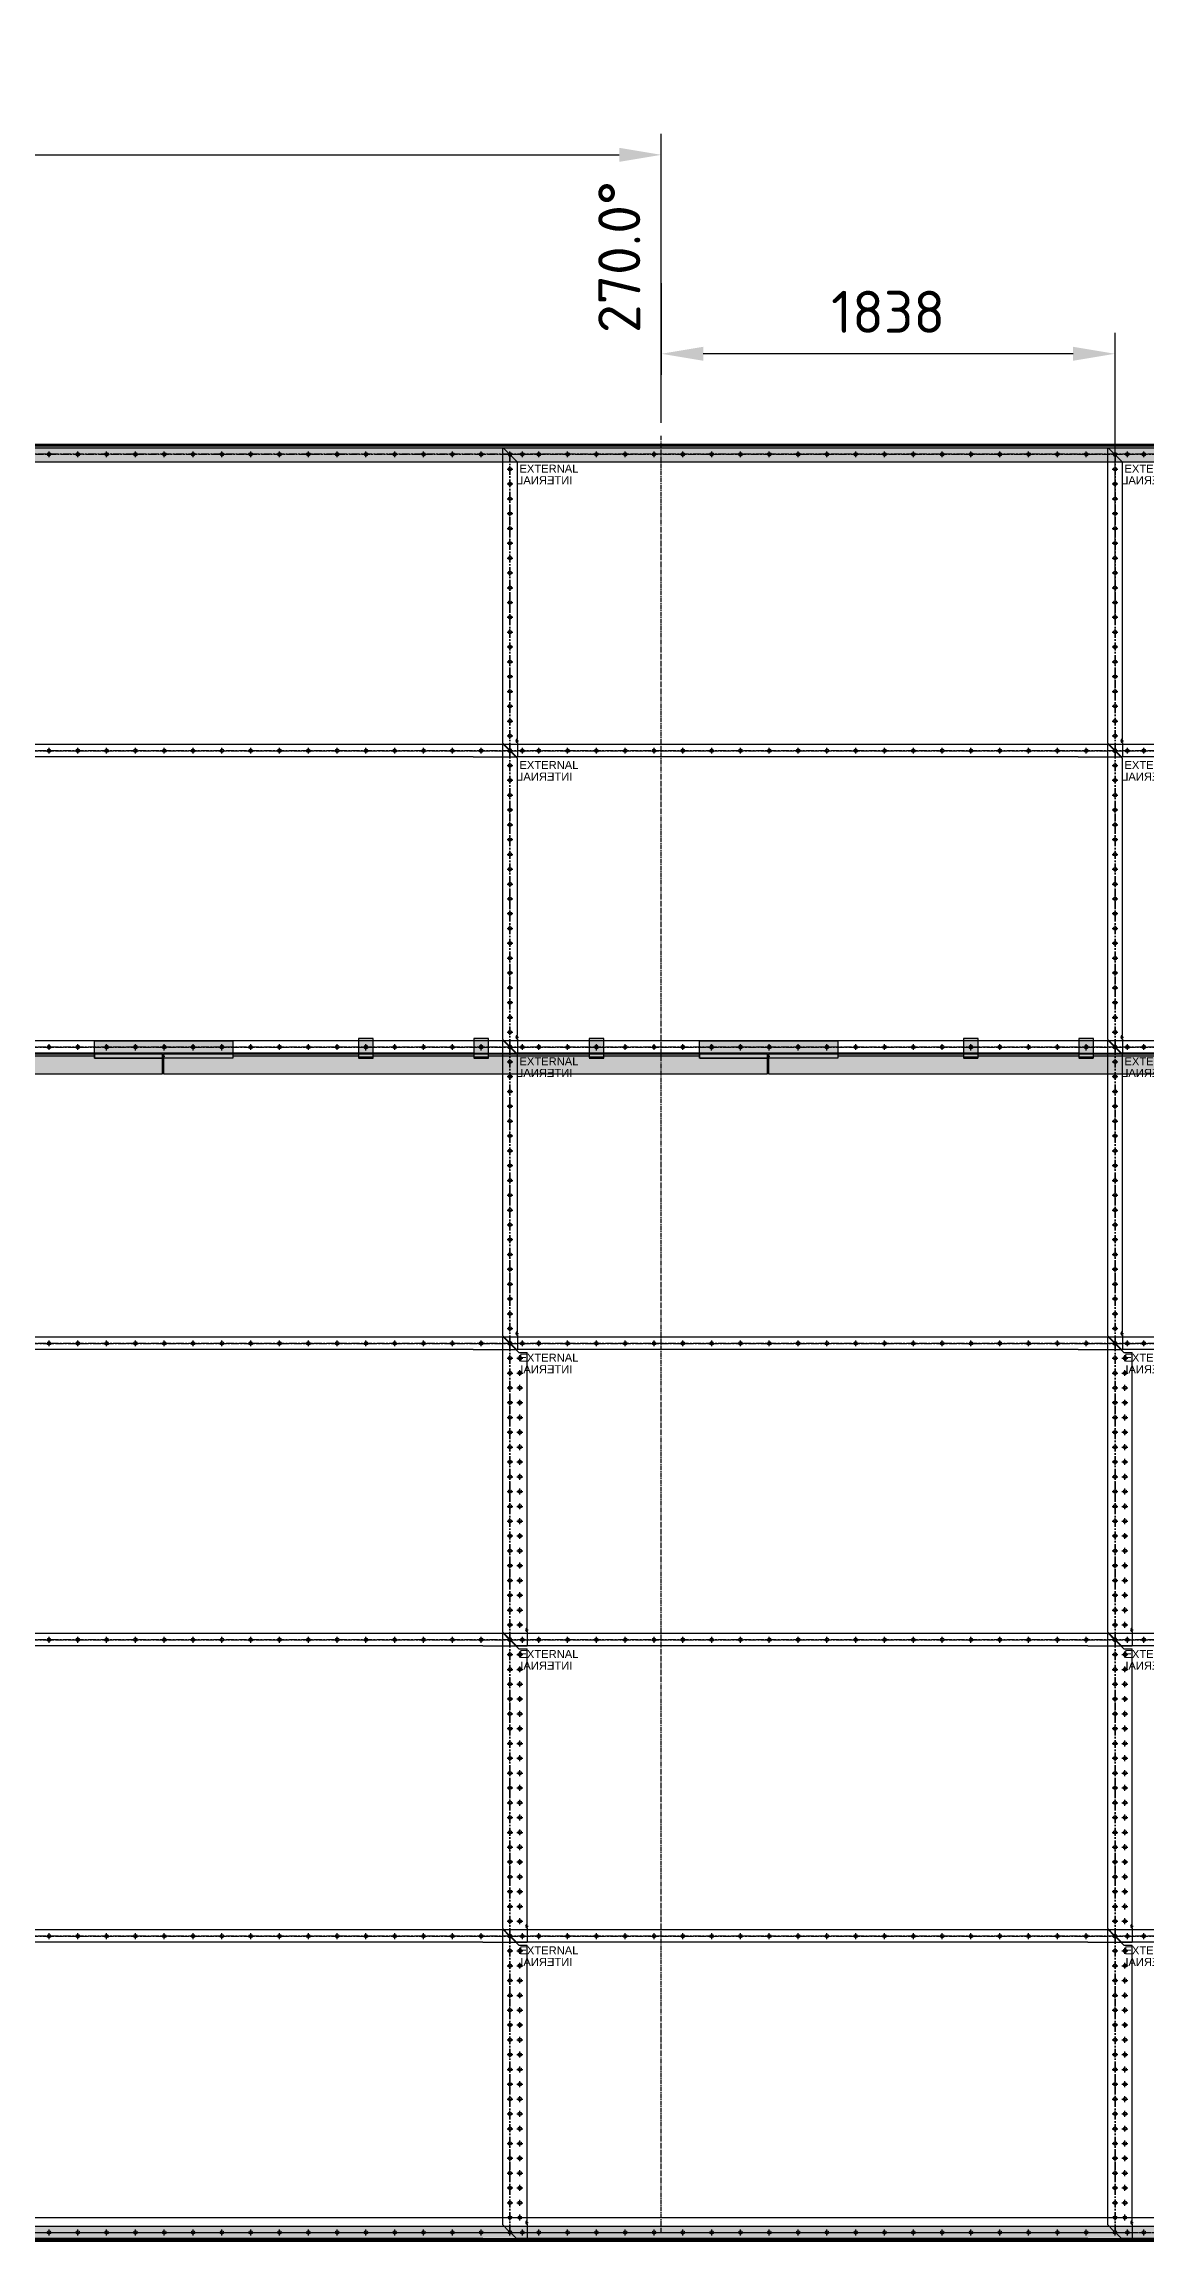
# Model space of a CAD drawing. Header units: millimetres. Extents: x -1425 to 321190, y -45665 to 8862.
# Drawn here: x 7913 to 12372, y -35 to 8862 of the extents above; entities that cross this region are included whole.
import ezdxf

# ---------------------------------------------------------------- set-up
doc = ezdxf.new("R2010")
doc.units = ezdxf.units.MM
doc.header["$PDMODE"] = 4
for name, pattern in [('CENTER', [50.8, 31.75, -6.35, 6.35, -6.35]), ('CENTER2', [28.575, 19.05, -3.175, 3.175, -3.175]), ('HIDDEN', [0.375, 0.25, -0.125])]:
    doc.linetypes.add(name, pattern=pattern)
doc.layers.get('Defpoints').update_dxf_attribs({"color": 9})
for name, color, linetype in [('Bolt Holes', 7, 'Continuous'), ('CENTRELINE', 1, 'CENTER'), ('X 0001 M', 7, 'Continuous'), ('X 1515 M', 8, 'HIDDEN'), ('X 2001 M', 1, 'CENTER2'), ('X 2515 M', 1, 'CENTER'), ('X 5001 H', 8, 'Continuous')]:
    doc.layers.add(name, color=color, linetype=linetype)
doc.styles.add('BIT STD. 2.0', font='isocpeur.ttf', dxfattribs={"height": 2})
doc.styles.add('GG STD. 1.8', font='arial.ttf', dxfattribs={"height": 1.8})
doc.dimstyles.new('BIT STD. 2.0', dxfattribs={"dimtxt": 2, "dimasz": 2, "dimexe": 1, "dimexo": 0.625, "dimgap": 1, "dimtad": 1, "dimdec": 0, "dimdsep": 46, "dimtxsty": 'BIT STD. 2.0', "dimcen": 0, "dimadec": 0, "dimazin": 0, "dimtfac": 1, "dimtdec": 0, "dimtmove": 0, "dimatfit": 3, "dimfxl": 1, "dimtfill": 1, "dimlwd": -1, "dimlwe": -1, "dimarcsym": 0})

# ---------------------------------------------------------------- blocks, each defined once
blk = doc.blocks.new('*D324')
at = {"layer": 'Defpoints', "color": 0, "transparency": 16777216}
for p in [(10412.5, 8412.7), (0, 7931.3), (10412.5, 7946.3)]:
    blk.add_point(p, dxfattribs=at)
at = {"layer": 'X 5001 H', "color": 0, "transparency": 16777216}
for p, q in [((0, 7984.4), (0, 8497.7)), ((10412.5, 7999.4), (10412.5, 8497.7)), ((170, 8412.7), (10242.5, 8412.7))]:
    blk.add_line(p, q, dxfattribs=at)
for points in [[(170, 8441.1), (170, 8384.4), (0, 8412.7)], [(10242.5, 8441.1), (10242.5, 8384.4), (10412.5, 8412.7)]]:
    blk.add_solid(points, dxfattribs=at)
at = {"layer": 'X 5001 H', "color": 0, "transparency": 16777216, "insert": (4593.8, 8608.2), "char_height": 170, "attachment_point": 5, "style": 'BIT STD. 2.0', "bg_fill": 3, "box_fill_scale": 1.1, "bg_fill_color": 256, "bg_fill_true_color": 13158600, "bg_fill_transparency": 0}
blk.add_mtext('10412.5 typ.', dxfattribs=at)
blk = doc.blocks.new('*D322')
at = {"color": 0, "transparency": 16777216}
blk.add_line((0, 6593.1), (0, 8221.3), dxfattribs=at)
at = {"layer": 'Defpoints', "color": 0, "transparency": 16777216}
for p in [(0, 7541.3), (0, 6540), (41650, 0)]:
    blk.add_point(p, dxfattribs=at)
at = {"color": 0, "transparency": 16777216, "insert": (-170, 7923.8), "char_height": 170, "attachment_point": 5, "rotation": 90, "style": 'BIT STD. 2.0', "bg_fill": 3, "box_fill_scale": 1.1, "bg_fill_color": 256, "bg_fill_true_color": 13158600, "bg_fill_transparency": 0}
blk.add_mtext('360.0%%D', dxfattribs=at)
blk = doc.blocks.new('*U69')
at = {"layer": 'X 2001 M', "color": 1}
blk.add_line((10412.5, 0), (10412.5, 7275), dxfattribs=at)
blk = doc.blocks.new('*U227')
at = {"layer": 'X 5001 H'}
h = blk.add_hatch(color=8, dxfattribs=at)
h.dxf.hatch_style = 1
h.paths.add_polyline_path([(0, 25), (0, -35), (41750, -35), (41750, 25)])
for p, q in [((0, 25), (41750, 25)), ((0, -35), (41750, -35))]:
    blk.add_line(p, q)
blk.add_lwpolyline([(0, 25), (41750, 25), (41750, -35), (0, -35)], close=True)
at = {"layer": 'X 1515 M', "color": 251, "true_color": 0x636466}
blk.add_line((0, -29), (41750, -29), dxfattribs=at)
at = {"layer": 'X 2515 M'}
blk.add_line((-66, 0), (41816, 0), dxfattribs=at)
blk = doc.blocks.new('*U73')
at = {"layer": 'CENTRELINE', "color": 0, "linetype": 'CENTER2', "transparency": 16777216}
for p, q in [((-12, 0), (-1.4, 0)), ((0, 1.4), (0, 12)), ((1.4, 0), (12, 0)), ((0, -12), (0, -1.4))]:
    blk.add_line(p, q, dxfattribs=at)
at = {"layer": 'CENTRELINE', "color": 0, "linetype": 'Continuous', "transparency": 16777216}
for p, q in [((-0.7, 0), (0.7, 0)), ((0, -0.7), (0, 0.7))]:
    blk.add_line(p, q, dxfattribs=at)
blk = doc.blocks.new('14mm DIA HOLE')
blk.add_circle((0, 0), 7)
at = {"layer": 'CENTRELINE', "linetype": 'CENTER2'}
blk.add_blockref('*U73', (0, 0), dxfattribs=at)
blk = doc.blocks.new('*U220')
blk.add_blockref('14mm DIA HOLE', (0, 0))
blk = doc.blocks.new('*U221')
at = {"layer": 'Bolt Holes', "color": 0, "linetype": 'ByBlock', "lineweight": -2, "transparency": 16777216}
for p in [(0, 0), (116.67, 0), (233.34, 0), (350.01, 0), (466.68, 0), (583.35, 0), (700.02, 0), (816.69, 0), (933.36, 0), (1050.03, 0), (1166.7, 0), (1283.37, 0), (1400.04, 0), (1516.71, 0), (1633.38, 0), (1750.05, 0), (1866.72, 0), (1983.39, 0), (2100.06, 0), (0, -1200), (116.67, -1200), (233.34, -1200), (350.01, -1200), (466.68, -1200), (583.35, -1200), (700.02, -1200), (816.69, -1200), (933.36, -1200), (1050.03, -1200), (1166.7, -1200), (1283.37, -1200), (1400.04, -1200), (1516.71, -1200), (1633.38, -1200), (1750.05, -1200), (1866.72, -1200), (1983.39, -1200), (2100.06, -1200)]:
    blk.add_blockref('*U220', p, dxfattribs=at)
blk = doc.blocks.new('*U78')
blk.add_blockref('14mm DIA HOLE', (0, 0))
blk = doc.blocks.new('*U79')
at = {"color": 0, "linetype": 'ByBlock', "lineweight": -2, "transparency": 16777216}
for p in [(0, 0), (0, -60), (0, -120), (0, -180), (0, -240), (0, -300), (0, -360), (0, -420), (0, -480), (0, -540), (0, -600), (0, -660), (0, -720), (0, -780), (0, -840), (0, -900), (0, -960), (0, -1020), (0, -1080)]:
    blk.add_blockref('*U78', p, dxfattribs=at)
blk = doc.blocks.new('Vertical Seam - D (1200)')
blk.add_blockref('*U79', (0, -60))
blk = doc.blocks.new('*U161')
blk.add_blockref('Vertical Seam - D (1200)', (0, 0))
blk = doc.blocks.new('*U133')
at = {"layer": 'X 2001 M', "color": 0, "transparency": 16777216}
for p, q in [((-4.12, 0), (-0.8, 0)), ((0, 0.8), (0, 4.12)), ((0.8, 0), (4.12, 0)), ((0, -4.12), (0, -0.8))]:
    blk.add_line(p, q, dxfattribs=at)
at = {"layer": 'X 2001 M', "color": 0, "linetype": 'Continuous', "transparency": 16777216}
for p, q in [((-0.4, 0), (0.4, 0)), ((0, -0.4), (0, 0.4))]:
    blk.add_line(p, q, dxfattribs=at)
blk = doc.blocks.new('*U130')
for p, q in [((0, 72), (0, 132)), ((0, 58), (0, 0))]:
    blk.add_line(p, q)
blk.add_arc((0, 65), 7, 90, 270)
at = {"layer": 'X 2001 M'}
blk.add_blockref('*U133', (0, 65), dxfattribs=at)
blk = doc.blocks.new('*U109')
for p, q in [((0, 692), (0, 1193.6)), ((0, 558), (0, 692)), ((0, 132), (0, 558))]:
    blk.add_line(p, q)
blk = doc.blocks.new('*U117')
for p, q in [((-619.6, 0), (-2453.6, 0)), ((-179.6, 0), (-619.6, 0)), ((-179.6, 0), (-165.6, 0)), ((-165.6, 0), (0, 0))]:
    blk.add_line(p, q)
blk = doc.blocks.new('1200 D')
for p, q in [((2423.6, 25), (-30, 25)), ((-30, 25), (-30, -1168.6))]:
    blk.add_line(p, q)
for points in [[(2423.6, 25), (2444.4, 4.2, 0.866025), (2454.2, -5.6), (2480, -31.4)], [(26.4, -1225), (5.6, -1204.2, 0.866025), (-4.2, -1194.4), (-30, -1168.6)]]:
    blk.add_lwpolyline(points, format="xyb")
at = {"layer": 'Defpoints', "color": 1, "linetype": 'CENTER'}
blk.add_lwpolyline([(0, -1200), (2450, -1200), (2450, 0), (0, 0)], close=True, dxfattribs=at)
for name, p in [('14mm DIA HOLE', (0, 0)), ('14mm DIA HOLE', (50, 0)), ('14mm DIA HOLE', (116.7, 0)), ('*U109', (2480, -1225)), ('*U130', (2480, -1225)), ('*U117', (2480, -1225)), ('14mm DIA HOLE', (50, -1200)), ('14mm DIA HOLE', (116.7, -1200)), ('14mm DIA HOLE', (2450, -1200))]:
    blk.add_blockref(name, p)
at = {"layer": 'Bolt Holes'}
for name, p in [('*U221', (233.4, 0)), ('*U161', (0, 0)), ('*U161', (2450, 0))]:
    blk.add_blockref(name, p, dxfattribs=at)
at = {"layer": 'Defpoints', "extrusion": (0, 0, -1), "insert": (252.9, -88.6), "char_height": 32.4, "width": 6762.895, "attachment_point": 1, "text_direction": (-1, 0, 0), "style": 'GG STD. 1.8'}
blk.add_mtext('INTERNAL', dxfattribs=at)
at = {"layer": 'Defpoints', "insert": (38.2, -41.7), "char_height": 32.4, "width": 6762.895, "attachment_point": 1, "style": 'GG STD. 1.8'}
blk.add_mtext('EXTERNAL', dxfattribs=at)
blk = doc.blocks.new('*U222')
blk.add_blockref('14mm DIA HOLE', (0, 0))
blk = doc.blocks.new('*U223')
at = {"layer": 'Bolt Holes', "color": 0, "linetype": 'ByBlock', "lineweight": -2, "transparency": 16777216}
for p in [(0, 0), (116.67, 0), (233.34, 0), (350.01, 0), (466.68, 0), (583.35, 0), (700.02, 0), (816.69, 0), (933.36, 0), (1050.03, 0), (1166.7, 0), (1283.37, 0), (1400.04, 0), (1516.71, 0), (1633.38, 0), (1750.05, 0), (1866.72, 0), (1983.39, 0), (2100.06, 0), (0, -1200), (116.67, -1200), (233.34, -1200), (350.01, -1200), (466.68, -1200), (583.35, -1200), (700.02, -1200), (816.69, -1200), (933.36, -1200), (1050.03, -1200), (1166.7, -1200), (1283.37, -1200), (1400.04, -1200), (1516.71, -1200), (1633.38, -1200), (1750.05, -1200), (1866.72, -1200), (1983.39, -1200), (2100.06, -1200)]:
    blk.add_blockref('*U222', p, dxfattribs=at)
blk = doc.blocks.new('*U253')
blk.add_blockref('Vertical Seam - D (1200)', (0, 0))
blk = doc.blocks.new('*U254')
blk.add_blockref('Vertical Seam - D (1200)', (40, 0))
blk = doc.blocks.new('*U284')
blk.add_blockref('Vertical Seam - D (1200)', (40, 0))
blk = doc.blocks.new('*U138')
at = {"layer": 'X 2001 M', "color": 0, "transparency": 16777216}
for p, q in [((-4.12, 0), (-0.8, 0)), ((0, 0.8), (0, 4.12)), ((0.8, 0), (4.12, 0)), ((0, -4.12), (0, -0.8))]:
    blk.add_line(p, q, dxfattribs=at)
at = {"layer": 'X 2001 M', "color": 0, "linetype": 'Continuous', "transparency": 16777216}
for p, q in [((-0.4, 0), (0.4, 0)), ((0, -0.4), (0, 0.4))]:
    blk.add_line(p, q, dxfattribs=at)
blk = doc.blocks.new('*U135')
for p, q in [((0, 72), (0, 132)), ((0, 58), (0, 0))]:
    blk.add_line(p, q)
blk.add_arc((0, 65), 7, 90, 270)
at = {"layer": 'X 2001 M'}
blk.add_blockref('*U138', (0, 65), dxfattribs=at)
blk = doc.blocks.new('*U153')
for p, q in [((0, 692), (0, 1188)), ((0, 558), (0, 692)), ((0, 132), (0, 558))]:
    blk.add_line(p, q)
blk = doc.blocks.new('*U140')
for p, q in [((-619.6, 0), (-2493.6, 0)), ((-179.6, 0), (-619.6, 0)), ((-179.6, 0), (-165.6, 0)), ((-165.6, 0), (0, 0))]:
    blk.add_line(p, q)
blk = doc.blocks.new('1200 DD (2101)')
for p, q in [((2423.6, 25), (-30, 25)), ((-30, 25), (-30, -1168.6))]:
    blk.add_line(p, q)
for points in [[(2423.6, 25), (2444.4, 4.2, 0.866025), (2454.2, -5.6), (2485.6, -37), (2520, -37)], [(26.4, -1225), (5.6, -1204.2, 0.866025), (-4.2, -1194.4), (-30, -1168.6)]]:
    blk.add_lwpolyline(points, format="xyb")
at = {"layer": 'Defpoints', "color": 1, "linetype": 'CENTER'}
blk.add_lwpolyline([(0, -1200), (2450, -1200), (2450, 0), (0, 0)], close=True, dxfattribs=at)
for name, p in [('14mm DIA HOLE', (0, 0)), ('14mm DIA HOLE', (50, 0)), ('14mm DIA HOLE', (116.7, 0)), ('*U153', (2520, -1225)), ('*U135', (2520, -1225)), ('*U140', (2520, -1225)), ('14mm DIA HOLE', (50, -1200)), ('14mm DIA HOLE', (116.7, -1200)), ('14mm DIA HOLE', (2450, -1200)), ('14mm DIA HOLE', (2500, -1200))]:
    blk.add_blockref(name, p)
at = {"layer": 'Bolt Holes'}
for name, p in [('*U223', (233.4, 0)), ('*U253', (0, 0)), ('*U254', (0, 0)), ('*U161', (2450, 0)), ('*U284', (2450, 0))]:
    blk.add_blockref(name, p, dxfattribs=at)
at = {"layer": 'Defpoints', "extrusion": (0, 0, -1), "insert": (252.9, -88.6), "char_height": 32.4, "width": 6762.895, "attachment_point": 1, "text_direction": (-1, 0, 0), "style": 'GG STD. 1.8'}
blk.add_mtext('INTERNAL', dxfattribs=at)
at = {"layer": 'Defpoints', "insert": (38.2, -41.7), "char_height": 32.4, "width": 6762.895, "attachment_point": 1, "style": 'GG STD. 1.8'}
blk.add_mtext('EXTERNAL', dxfattribs=at)
blk = doc.blocks.new('VERTICAL SEAM')
for name, p in [('1200 D', (-2450, 7200)), ('1200 D', (-2450, 6000)), ('1200 D', (-2450, 4800)), ('1200 DD (2101)', (-2450, 3600)), ('1200 DD (2101)', (-2450, 2400)), ('1200 DD (2101)', (-2450, 1200))]:
    blk.add_blockref(name, p)
blk = doc.blocks.new('*D320')
at = {"color": 0, "transparency": 16777216}
blk.add_line((10412.5, 7328.1), (10412.5, 8296.3), dxfattribs=at)
at = {"layer": 'Defpoints', "color": 0, "transparency": 16777216}
for p in [(10412.5, 7616.3), (10412.5, 7275), (41650, 0)]:
    blk.add_point(p, dxfattribs=at)
at = {"color": 0, "transparency": 16777216, "insert": (10242.5, 7998.8), "char_height": 170, "attachment_point": 5, "rotation": 90, "style": 'BIT STD. 2.0', "bg_fill": 3, "box_fill_scale": 1.1, "bg_fill_color": 256, "bg_fill_true_color": 13158600, "bg_fill_transparency": 0}
blk.add_mtext('270.0%%D', dxfattribs=at)
blk = doc.blocks.new('*U229')
at = {"layer": 'X 5001 H'}
h = blk.add_hatch(color=8, dxfattribs=at)
h.dxf.hatch_style = 1
h.paths.add_polyline_path([(0, 30), (0, -40), (41710, -40), (41710, 30)])
for p, q in [((0, 30), (41710, 30)), ((0, -40), (41710, -40))]:
    blk.add_line(p, q)
blk.add_lwpolyline([(0, 30), (41710, 30), (41710, -40), (0, -40)], close=True)
at = {"layer": 'X 1515 M', "color": 251, "true_color": 0x636466}
blk.add_line((0, -34), (41710, -34), dxfattribs=at)
at = {"layer": 'X 2515 M'}
blk.add_line((-66, 0), (41776, 0), dxfattribs=at)
blk = doc.blocks.new('*D312')
at = {"color": 0, "transparency": 16777216}
for p, q in [((3675, 1434.3), (3675, 2318.3)), ((3675, 1094.3), (3675, 1434.3)), ((3675, 653.1), (3675, 1094.3))]:
    blk.add_line(p, q, dxfattribs=at)
at = {"layer": 'Defpoints', "color": 0, "transparency": 16777216}
for p in [(3675, 1774.3), (3675, 600), (41650, 0)]:
    blk.add_point(p, dxfattribs=at)
at = {"color": 0, "transparency": 16777216, "insert": (3505, 2088.8), "char_height": 170, "attachment_point": 5, "rotation": 90, "style": 'BIT STD. 2.0', "bg_fill": 3, "box_fill_scale": 1.1, "bg_fill_color": 256, "bg_fill_true_color": 13158600, "bg_fill_transparency": 0}
blk.add_mtext('TBC%%D', dxfattribs=at)
blk = doc.blocks.new('*D311')
at = {"layer": 'Defpoints', "color": 0, "transparency": 16777216}
for p in [(10412.5, 7946.3), (10412.5, 7607.1), (12250, 6480)]:
    blk.add_point(p, dxfattribs=at)
at = {"layer": 'X 5001 H', "color": 0, "transparency": 16777216}
for p, q in [((10412.5, 7893.1), (10412.5, 7522.1)), ((12250, 6533.1), (12250, 7692.1)), ((12080, 7607.1), (10582.5, 7607.1))]:
    blk.add_line(p, q, dxfattribs=at)
for points in [[(10582.5, 7635.4), (10582.5, 7578.8), (10412.5, 7607.1)], [(12080, 7635.4), (12080, 7578.8), (12250, 7607.1)]]:
    blk.add_solid(points, dxfattribs=at)
at = {"layer": 'X 5001 H', "color": 0, "transparency": 16777216, "insert": (11331.2, 7777.1), "char_height": 170, "attachment_point": 5, "style": 'BIT STD. 2.0', "bg_fill": 3, "box_fill_scale": 1.1, "bg_fill_color": 256, "bg_fill_true_color": 13158600, "bg_fill_transparency": 0}
blk.add_mtext('1838', dxfattribs=at)
blk = doc.blocks.new('14 HOLE')
at = {"layer": 'X 0001 M'}
blk.add_circle((0, 0), 7, dxfattribs=at)
at = {"layer": 'X 2001 M'}
for p, q in [((-14, 0), (14, 0)), ((0, -14), (0, 14))]:
    blk.add_line(p, q, dxfattribs=at)
blk = doc.blocks.new('70x70x6 WS')
at = {"layer": 'X 5001 H', "true_color": 0x939598}
h = blk.add_hatch(color=252, dxfattribs=at)
h.dxf.hatch_style = 1
h.paths.add_polyline_path([(789, 139), (789, 64), (849, 64), (849, 139)])
h.paths.add_polyline_path([(1256, 139), (1256, 64), (1316, 64), (1316, 139)])
h.paths.add_polyline_path([(1723, 64), (1783, 64), (1783, 139), (1723, 139)])
h.paths.add_polyline_path([(2170, 129), (2170, 59), (2730, 59), (2730, 129)])
h = blk.add_hatch(color=252, dxfattribs=at)
h.dxf.hatch_style = 1
h.paths.add_polyline_path([(2445, -5), (2445, 69), (2170, 69), (2170, 75), (0, 75), (0, -5)])
blk.add_line((2445, 67), (2455, 67))
for points in [[(789, 64), (849, 64), (849, 139), (789, 139)], [(1256, 64), (1316, 64), (1316, 139), (1256, 139)], [(1723, 64), (1783, 64), (1783, 139), (1723, 139)], [(2170, 129), (2730, 129), (2730, 59), (2170, 59)], [(2445, 75), (0, 75), (0, -5), (2445, -5)]]:
    blk.add_lwpolyline(points, close=True)
at = {"layer": 'X 5001 H', "linetype": 'HIDDEN'}
for p, q in [((789, 67), (280, 67)), ((1256, 67), (849, 67)), ((1723, 67), (1316, 67)), ((2170, 67), (1783, 67))]:
    blk.add_line(p, q, dxfattribs=at)
for points in [[(280, 75), (280, 59), (0, 59)], [(789, 76), (789, 59), (849, 59), (849, 76)], [(1256, 76), (1256, 59), (1316, 59), (1316, 76)], [(1723, 76), (1723, 59), (1783, 59), (1783, 76)], [(2170, 76), (2170, 59), (2445, 59)]]:
    blk.add_lwpolyline(points, dxfattribs=at)
at = {"layer": 'X 0001 M', "xscale": -1}
for p in [(819.3, 104), (1286, 104), (1752.6, 104), (2219.3, 104), (2336, 104), (2452.6, 104), (2569.3, 104), (2686, 104)]:
    blk.add_blockref('14 HOLE', p, dxfattribs=at)
blk = doc.blocks.new('*U288')
blk.add_blockref('70x70x6 WS', (-1365, -67))
blk = doc.blocks.new('*U289')
at = {"color": 0, "linetype": 'ByBlock', "lineweight": -2, "transparency": 16777216}
for p in [(7350, 0), (9800, 0), (12250, 0)]:
    blk.add_blockref('*U288', p, dxfattribs=at)

msp = doc.modelspace()

# ---------------------------------------------------------------- dimensions: what is measured, and where the dimension line sits
at = {"layer": 'X 5001 H'}
dim = msp.add_linear_dim(base=(10412.5, 8412.7311), p1=(0, 7931.2681), p2=(10412.5, 7946.2681), text='<> typ.', dimstyle='BIT STD. 2.0', override={"dimdec": 3}, dxfattribs=at)
dim.commit()
dim.dimension.update_dxf_attribs({"geometry": '*D324', "text_midpoint": (4593.75, 8412.7311), "dimtype": 160})

# ---------------------------------------------------------------- next in the draw order: dimensions: what is measured, and where the dimension line sits
at = {"color": 1}
dim = msp.add_ordinate_dim(feature_location=(0, 6540), offset=(0, 1001.2681), dtype=1, origin=(41650, 0), dimstyle='BIT STD. 2.0', override={"dimdec": 1, "dimlfac": 0.008643, "dimzin": 0, "dimpost": '%%D'}, dxfattribs=at)
dim.commit()
dim.dimension.update_dxf_attribs({"geometry": '*D322', "text_midpoint": (-170, 7923.7681)})

# ---------------------------------------------------------------- next in the draw order: linework, layer by layer
at = {"color": 112}
msp.add_line((-70, 60), (36750, 60), dxfattribs=at)

# ---------------------------------------------------------------- next in the draw order: block references
for name, p in [('*U69', (0, 0)), ('VERTICAL SEAM', (9800, 0)), ('VERTICAL SEAM', (12250, 0)), ('VERTICAL SEAM', (14700, 0)), ('*U227', (-70, 0))]:
    msp.add_blockref(name, p)

# ---------------------------------------------------------------- next in the draw order: dimensions: what is measured, and where the dimension line sits
at = {"color": 1}
dim = msp.add_ordinate_dim(feature_location=(10412.5, 7275), offset=(0, 341.2681), dtype=1, origin=(41650, 0), dimstyle='BIT STD. 2.0', override={"dimdec": 1, "dimlfac": 0.008643, "dimzin": 0, "dimpost": '%%D'}, dxfattribs=at)
dim.commit()
dim.dimension.update_dxf_attribs({"geometry": '*D320', "text_midpoint": (10242.5, 7998.7681)})

# ---------------------------------------------------------------- next in the draw order: block references
msp.add_blockref('*U289', (-37.6527, 4763))

# ---------------------------------------------------------------- next in the draw order: dimensions: what is measured, and where the dimension line sits
dim = msp.add_ordinate_dim(feature_location=(3675, 600), offset=(0.0489, 1174.3442), dtype=1, origin=(41650, 0), text='TBC%%D', dimstyle='BIT STD. 2.0', override={"dimdec": 1, "dimlfac": 0.008643, "dimzin": 0, "dimpost": '%%D'}, dxfattribs=at)
dim.commit()
dim.dimension.update_dxf_attribs({"geometry": '*D312', "text_midpoint": (3505.0489, 2088.8442)})
at = {"layer": 'X 5001 H'}
dim = msp.add_linear_dim(base=(10412.5, 7607.0925441432), p1=(12250, 6480), p2=(10412.5, 7946.2681392181), dimstyle='BIT STD. 2.0', dxfattribs=at)
dim.commit()
dim.dimension.update_dxf_attribs({"geometry": '*D311', "text_midpoint": (11331.25, 7607.0925441432), "dimtype": 160})

# ---------------------------------------------------------------- next in the draw order: block references
at = {"xscale": -1, "rotation": 180}
msp.add_blockref('*U229', (-30, 7200), dxfattribs=at)

doc.saveas('drawing.dxf')
